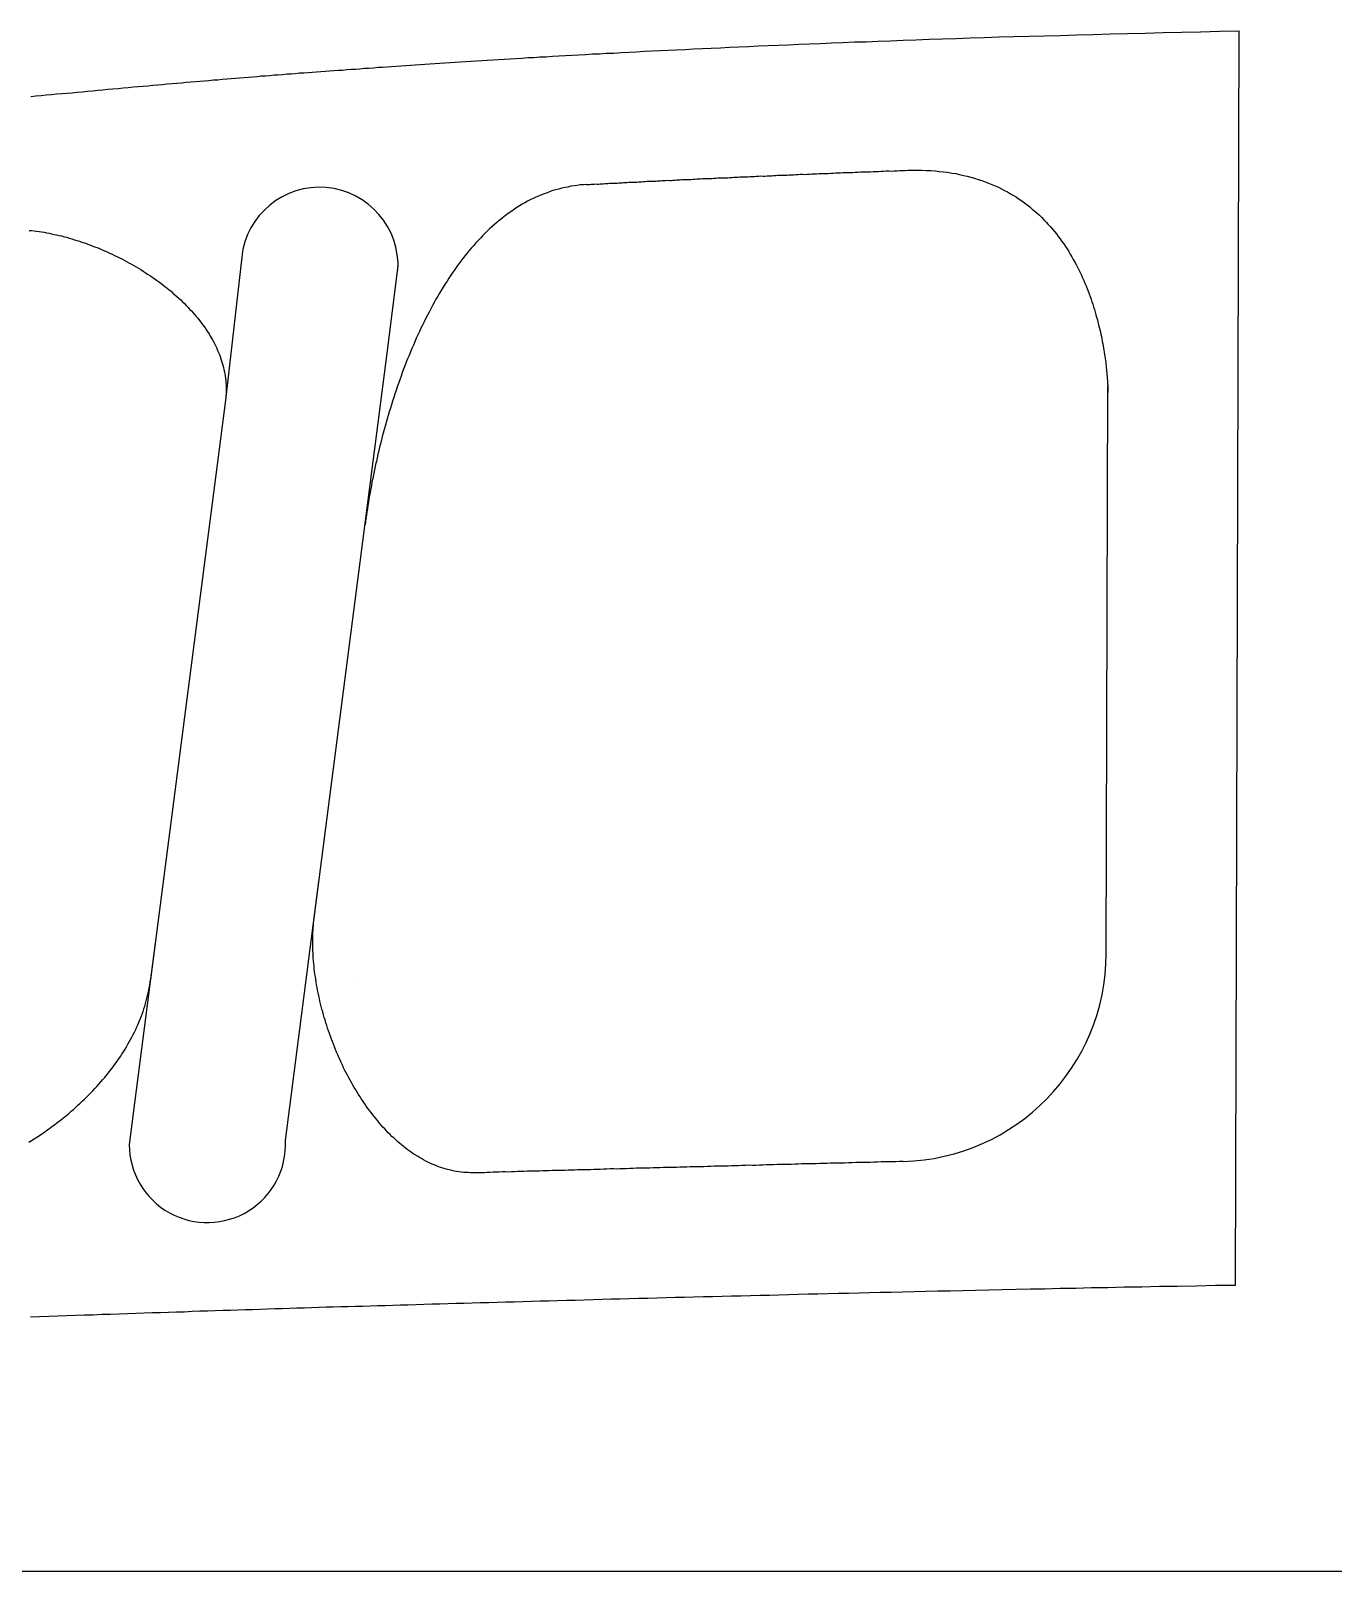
# Model space of a CAD drawing. Header units: millimetres. Extents: x 41 to 1041, y 1148 to 1248.
# Drawn here: x 511.5 to 561.5, y 1147.8 to 1206.9 of the extents above; entities that cross this region are included whole.
import ezdxf

# ---------------------------------------------------------------- set-up
doc = ezdxf.new("R2010")
doc.units = ezdxf.units.MM

msp = doc.modelspace()

# ---------------------------------------------------------------- linework, layer by layer
at = {"color": 3}
for p, q in [((557.716, 1158.778), (557.866, 1206.934)), ((552.756, 1171.506), (552.816, 1193.279))]:
    msp.add_line(p, q, dxfattribs=at)
msp.add_line((41.281, 1147.802), (1041.281, 1147.802))
for points in [[(525.56, 1197.735, 0.97632), (519.562, 1198.247), (518.937, 1192.752)], [(516.246, 1171.928), (515.244, 1164.181, 1.023403), (521.242, 1164.33), (522.528, 1174.277)]]:
    msp.add_lwpolyline(points, format="xyb", dxfattribs=at)
for points in [[(522.346, 1172.868), (525.149, 1194.557), (525.566, 1197.909)], [(518.937, 1192.752), (516.063, 1170.519)], [(523.874, 1170.352), (523.874, 1170.352)]]:
    msp.add_lwpolyline(points, dxfattribs=at)
for points in [[(511.464, 1204.412, 0), (511.661, 1204.432, 0), (511.859, 1204.451, 0), (512.057, 1204.47, 0), (512.255, 1204.49, 0), (512.453, 1204.509, 0), (512.651, 1204.528, 0), (512.849, 1204.537, 0), (513.047, 1204.557, 0), (513.245, 1204.576, 0), (513.442, 1204.595, 0), (513.639, 1204.615, 0), (513.836, 1204.634, 0), (514.033, 1204.653, 0), (514.23, 1204.672, 0), (514.425, 1204.692, 0), (514.62, 1204.711, 0), (514.814, 1204.72, 0), (515.008, 1204.74, 0), (515.201, 1204.759, 0), (515.392, 1204.778, 0), (515.583, 1204.797, 0), (515.773, 1204.807, 0), (515.962, 1204.826, 0), (516.15, 1204.845, 0), (516.337, 1204.865, 0), (516.522, 1204.874, 0), (516.706, 1204.893, 0), (516.889, 1204.913, 0), (517.07, 1204.922, 0), (517.251, 1204.941, 0), (517.43, 1204.961, 0), (517.607, 1204.97, 0), (517.784, 1204.989, 0), (517.958, 1204.999, 0), (518.132, 1205.018, 0), (518.305, 1205.028, 0), (518.477, 1205.047, 0), (518.647, 1205.056, 0), (518.817, 1205.076, 0), (518.986, 1205.085, 0), (519.154, 1205.104, 0), (519.322, 1205.114, 0), (519.488, 1205.133, 0), (519.655, 1205.143, 0), (519.82, 1205.152, 0), (519.985, 1205.171, 0), (520.15, 1205.181, 0), (520.314, 1205.2, 0), (520.478, 1205.21, 0), (520.642, 1205.219, 0), (520.805, 1205.238, 0), (520.968, 1205.248, 0), (521.131, 1205.257, 0), (521.294, 1205.277, 0), (521.456, 1205.286, 0), (521.619, 1205.296, 0), (521.782, 1205.315, 0), (521.945, 1205.324, 0), (522.108, 1205.334, 0), (522.271, 1205.343, 0), (522.435, 1205.363, 0), (522.599, 1205.372, 0), (522.764, 1205.381, 0), (522.929, 1205.401, 0), (523.094, 1205.41, 0), (523.26, 1205.42, 0), (523.427, 1205.429, 0), (523.594, 1205.448, 0), (523.762, 1205.458, 0), (523.931, 1205.467, 0), (524.102, 1205.477, 0), (524.273, 1205.496, 0), (524.444, 1205.505, 0), (524.617, 1205.515, 0), (524.791, 1205.534, 0), (524.966, 1205.543, 0), (525.142, 1205.553, 0), (525.319, 1205.562, 0), (525.498, 1205.581, 0), (525.677, 1205.591, 0), (525.859, 1205.6, 0), (526.042, 1205.619, 0), (526.226, 1205.629, 0), (526.412, 1205.638, 0), (526.599, 1205.657, 0), (526.788, 1205.667, 0), (526.979, 1205.676, 0), (527.172, 1205.695, 0), (527.366, 1205.705, 0), (527.563, 1205.714, 0), (527.761, 1205.733, 0), (527.962, 1205.742, 0), (528.165, 1205.752, 0), (528.369, 1205.771, 0), (528.576, 1205.78, 0), (528.785, 1205.789, 0), (528.996, 1205.809, 0), (529.21, 1205.818, 0), (529.426, 1205.837, 0), (529.644, 1205.846, 0), (529.865, 1205.856, 0), (530.089, 1205.875, 0), (530.315, 1205.884, 0), (530.545, 1205.903, 0), (530.778, 1205.912, 0), (531.014, 1205.931, 0), (531.253, 1205.941, 0), (531.495, 1205.96, 0), (531.741, 1205.969, 0), (531.991, 1205.988, 0), (532.245, 1205.997, 0), (532.503, 1206.016, 0), (532.765, 1206.025, 0), (533.031, 1206.044, 0), (533.3, 1206.053, 0), (533.575, 1206.072, 0), (533.854, 1206.081, 0), (534.137, 1206.1, 0), (534.425, 1206.119, 0), (534.718, 1206.128, 0), (535.016, 1206.147, 0), (535.319, 1206.166, 0), (535.627, 1206.175, 0), (535.941, 1206.193, 0), (536.26, 1206.202, 0), (536.584, 1206.221, 0), (536.914, 1206.24, 0), (537.25, 1206.259, 0), (537.592, 1206.267, 0), (537.941, 1206.286, 0), (538.295, 1206.305, 0), (538.655, 1206.314, 0), (539.022, 1206.332, 0), (539.395, 1206.351, 0), (539.775, 1206.37, 0), (540.161, 1206.388, 0), (540.556, 1206.397, 0), (540.957, 1206.415, 0), (541.367, 1206.434, 0), (541.784, 1206.452, 0), (542.21, 1206.471, 0), (542.645, 1206.489, 0), (543.089, 1206.508, 0), (543.541, 1206.516, 0), (544.003, 1206.534, 0), (544.476, 1206.552, 0), (544.958, 1206.571, 0), (545.45, 1206.589, 0), (545.953, 1206.607, 0), (546.466, 1206.625, 0), (546.991, 1206.643, 0), (547.527, 1206.661, 0), (548.074, 1206.679, 0), (548.634, 1206.697, 0), (549.205, 1206.715, 0), (549.789, 1206.733, 0), (550.386, 1206.741, 0), (550.996, 1206.759, 0), (551.618, 1206.777, 0), (552.255, 1206.794, 0), (552.906, 1206.812, 0), (553.57, 1206.829, 0), (554.249, 1206.847, 0), (554.942, 1206.864, 0), (555.65, 1206.882, 0), (556.373, 1206.899, 0), (557.112, 1206.917, 0), (557.866, 1206.934, 0)], [(532.804, 1201.035, 0), (532.861, 1201.035, 0), (532.918, 1201.034, 0), (532.976, 1201.044, 0), (533.033, 1201.044, 0), (533.091, 1201.044, 0), (533.149, 1201.054, 0), (533.207, 1201.053, 0), (533.265, 1201.053, 0), (533.325, 1201.063, 0), (533.384, 1201.063, 0), (533.443, 1201.063, 0), (533.502, 1201.072, 0), (533.561, 1201.072, 0), (533.621, 1201.072, 0), (533.681, 1201.082, 0), (533.741, 1201.081, 0), (533.801, 1201.081, 0), (533.861, 1201.091, 0), (533.922, 1201.091, 0), (533.983, 1201.091, 0), (534.044, 1201.1, 0), (534.105, 1201.1, 0), (534.167, 1201.1, 0), (534.228, 1201.11, 0), (534.29, 1201.109, 0), (534.353, 1201.109, 0), (534.415, 1201.119, 0), (534.478, 1201.119, 0), (534.54, 1201.119, 0), (534.603, 1201.128, 0), (534.667, 1201.128, 0), (534.73, 1201.128, 0), (534.794, 1201.138, 0), (534.858, 1201.137, 0), (534.922, 1201.137, 0), (534.987, 1201.147, 0), (535.051, 1201.147, 0), (535.116, 1201.156, 0), (535.182, 1201.156, 0), (535.247, 1201.156, 0), (535.313, 1201.166, 0), (535.378, 1201.165, 0), (535.445, 1201.165, 0), (535.511, 1201.175, 0), (535.578, 1201.175, 0), (535.644, 1201.175, 0), (535.711, 1201.184, 0), (535.779, 1201.184, 0), (535.846, 1201.184, 0), (535.914, 1201.194, 0), (535.982, 1201.193, 0), (536.051, 1201.193, 0), (536.119, 1201.203, 0), (536.188, 1201.203, 0), (536.257, 1201.212, 0), (536.327, 1201.212, 0), (536.396, 1201.212, 0), (536.466, 1201.222, 0), (536.536, 1201.221, 0), (536.607, 1201.221, 0), (536.677, 1201.231, 0), (536.748, 1201.231, 0), (536.82, 1201.23, 0), (536.891, 1201.24, 0), (536.963, 1201.24, 0), (537.035, 1201.249, 0), (537.107, 1201.249, 0), (537.18, 1201.249, 0), (537.252, 1201.259, 0), (537.325, 1201.258, 0), (537.399, 1201.258, 0), (537.472, 1201.268, 0), (537.546, 1201.268, 0), (537.621, 1201.267, 0), (537.695, 1201.277, 0), (537.77, 1201.277, 0), (537.845, 1201.287, 0), (537.92, 1201.286, 0), (537.996, 1201.286, 0), (538.072, 1201.296, 0), (538.148, 1201.295, 0), (538.224, 1201.295, 0), (538.301, 1201.305, 0), (538.378, 1201.305, 0), (538.455, 1201.314, 0), (538.533, 1201.314, 0), (538.611, 1201.314, 0), (538.69, 1201.323, 0), (538.769, 1201.323, 0), (538.847, 1201.323, 0), (538.926, 1201.333, 0), (539.006, 1201.332, 0), (539.086, 1201.342, 0), (539.166, 1201.342, 0), (539.246, 1201.341, 0), (539.326, 1201.351, 0), (539.407, 1201.351, 0), (539.489, 1201.361, 0), (539.57, 1201.36, 0), (539.652, 1201.36, 0), (539.734, 1201.37, 0), (539.817, 1201.369, 0), (539.9, 1201.369, 0), (539.983, 1201.379, 0), (540.066, 1201.378, 0), (540.15, 1201.388, 0), (540.234, 1201.388, 0), (540.319, 1201.388, 0), (540.404, 1201.397, 0), (540.489, 1201.397, 0), (540.574, 1201.407, 0), (540.66, 1201.406, 0), (540.746, 1201.406, 0), (540.833, 1201.416, 0), (540.92, 1201.415, 0), (541.007, 1201.425, 0), (541.095, 1201.425, 0), (541.183, 1201.424, 0), (541.271, 1201.434, 0), (541.36, 1201.434, 0), (541.449, 1201.443, 0), (541.539, 1201.443, 0), (541.629, 1201.443, 0), (541.719, 1201.452, 0), (541.81, 1201.452, 0), (541.901, 1201.462, 0), (541.992, 1201.461, 0), (542.084, 1201.461, 0), (542.177, 1201.471, 0), (542.269, 1201.47, 0), (542.362, 1201.48, 0), (542.456, 1201.48, 0), (542.55, 1201.479, 0), (542.644, 1201.489, 0), (542.739, 1201.489, 0), (542.834, 1201.498, 0), (542.929, 1201.498, 0), (543.025, 1201.498, 0), (543.122, 1201.507, 0), (543.218, 1201.507, 0), (543.316, 1201.517, 0), (543.413, 1201.516, 0), (543.511, 1201.516, 0), (543.61, 1201.526, 0), (543.709, 1201.525, 0), (543.808, 1201.535, 0), (543.908, 1201.534, 0), (544.008, 1201.534, 0), (544.109, 1201.544, 0), (544.21, 1201.543, 0), (544.312, 1201.553, 0), (544.414, 1201.553, 0), (544.517, 1201.552, 0), (544.62, 1201.562, 0), (544.723, 1201.562, 0), (544.827, 1201.571, 0), (544.932, 1201.571, 0), (545.037, 1201.57, 0), (545.142, 1201.58, 0)], [(545.142, 1201.58, 0), (545.323, 1201.579, 0), (545.5, 1201.579, 0), (545.675, 1201.578, 0), (545.848, 1201.577, 0), (546.017, 1201.567, 0), (546.184, 1201.556, 0), (546.347, 1201.536, 0), (546.509, 1201.525, 0), (546.667, 1201.504, 0), (546.823, 1201.474, 0), (546.976, 1201.453, 0), (547.127, 1201.423, 0), (547.275, 1201.382, 0), (547.42, 1201.352, 0), (547.563, 1201.311, 0), (547.702, 1201.271, 0), (547.84, 1201.23, 0), (547.976, 1201.19, 0), (548.109, 1201.139, 0), (548.239, 1201.089, 0), (548.367, 1201.038, 0), (548.492, 1200.988, 0), (548.615, 1200.927, 0), (548.736, 1200.867, 0), (548.855, 1200.807, 0), (548.97, 1200.746, 0), (549.084, 1200.676, 0), (549.196, 1200.615, 0), (549.305, 1200.545, 0), (549.412, 1200.474, 0), (549.517, 1200.404, 0), (549.62, 1200.324, 0), (549.72, 1200.253, 0), (549.818, 1200.173, 0), (549.915, 1200.093, 0), (550.009, 1200.012, 0), (550.102, 1199.932, 0), (550.191, 1199.852, 0), (550.28, 1199.761, 0), (550.366, 1199.681, 0), (550.45, 1199.591, 0), (550.532, 1199.5, 0), (550.613, 1199.41, 0), (550.691, 1199.32, 0), (550.767, 1199.23, 0), (550.843, 1199.139, 0), (550.915, 1199.039, 0), (550.986, 1198.949, 0), (551.056, 1198.848, 0), (551.123, 1198.758, 0), (551.189, 1198.658, 0), (551.253, 1198.558, 0), (551.315, 1198.458, 0), (551.376, 1198.357, 0), (551.434, 1198.257, 0), (551.492, 1198.157, 0), (551.548, 1198.057, 0), (551.602, 1197.957, 0), (551.655, 1197.856, 0), (551.706, 1197.756, 0), (551.755, 1197.656, 0), (551.804, 1197.556, 0), (551.851, 1197.456, 0), (551.895, 1197.345, 0), (551.939, 1197.245, 0), (551.981, 1197.145, 0), (552.022, 1197.045, 0), (552.062, 1196.945, 0), (552.1, 1196.835, 0), (552.137, 1196.735, 0), (552.174, 1196.634, 0), (552.207, 1196.534, 0), (552.241, 1196.434, 0), (552.272, 1196.334, 0), (552.303, 1196.234, 0), (552.333, 1196.134, 0), (552.361, 1196.034, 0), (552.389, 1195.944, 0), (552.416, 1195.844, 0), (552.44, 1195.743, 0), (552.465, 1195.653, 0), (552.488, 1195.553, 0), (552.509, 1195.463, 0), (552.531, 1195.373, 0), (552.551, 1195.283, 0), (552.57, 1195.193, 0), (552.588, 1195.103, 0), (552.606, 1195.013, 0), (552.622, 1194.923, 0), (552.638, 1194.843, 0), (552.653, 1194.753, 0), (552.666, 1194.673, 0), (552.679, 1194.593, 0), (552.692, 1194.513, 0), (552.704, 1194.432, 0), (552.714, 1194.352, 0), (552.725, 1194.282, 0), (552.735, 1194.202, 0), (552.743, 1194.132, 0), (552.752, 1194.062, 0), (552.76, 1193.992, 0), (552.767, 1193.932, 0), (552.773, 1193.862, 0), (552.779, 1193.802, 0), (552.785, 1193.742, 0), (552.79, 1193.682, 0), (552.795, 1193.632, 0), (552.798, 1193.572, 0), (552.802, 1193.522, 0), (552.805, 1193.472, 0), (552.809, 1193.432, 0), (552.811, 1193.382, 0), (552.814, 1193.342, 0), (552.815, 1193.302, 0), (552.817, 1193.262, 0), (552.818, 1193.232, 0), (552.819, 1193.202, 0), (552.82, 1193.172, 0), (552.821, 1193.142, 0), (552.822, 1193.122, 0), (552.822, 1193.102, 0), (552.823, 1193.082, 0), (552.823, 1193.072, 0), (552.823, 1193.062, 0), (552.823, 1193.052, 0), (552.823, 1193.042, 0), (552.823, 1193.042, 0)], [(532.804, 1201.035, 0), (532.682, 1201.025, 0), (532.561, 1201.016, 0), (532.441, 1200.996, 0), (532.322, 1200.987, 0), (532.203, 1200.967, 0), (532.086, 1200.937, 0), (531.97, 1200.918, 0), (531.854, 1200.888, 0), (531.74, 1200.859, 0), (531.626, 1200.829, 0), (531.514, 1200.8, 0), (531.401, 1200.76, 0), (531.29, 1200.72, 0), (531.18, 1200.681, 0), (531.071, 1200.641, 0), (530.963, 1200.592, 0), (530.856, 1200.542, 0), (530.749, 1200.492, 0), (530.644, 1200.443, 0), (530.54, 1200.393, 0), (530.436, 1200.333, 0), (530.334, 1200.274, 0), (530.231, 1200.214, 0), (530.131, 1200.145, 0), (530.031, 1200.085, 0), (529.932, 1200.015, 0), (529.834, 1199.946, 0), (529.737, 1199.876, 0), (529.641, 1199.806, 0), (529.545, 1199.727, 0), (529.45, 1199.657, 0), (529.357, 1199.577, 0), (529.264, 1199.498, 0), (529.172, 1199.408, 0), (529.081, 1199.328, 0), (528.991, 1199.239, 0), (528.902, 1199.159, 0), (528.813, 1199.069, 0), (528.726, 1198.98, 0), (528.64, 1198.88, 0), (528.554, 1198.79, 0), (528.469, 1198.691, 0), (528.386, 1198.601, 0), (528.302, 1198.501, 0), (528.22, 1198.401, 0), (528.138, 1198.302, 0), (528.058, 1198.192, 0), (527.979, 1198.092, 0), (527.9, 1197.983, 0), (527.822, 1197.883, 0), (527.746, 1197.773, 0), (527.669, 1197.663, 0), (527.594, 1197.554, 0), (527.519, 1197.444, 0), (527.446, 1197.324, 0), (527.374, 1197.215, 0), (527.301, 1197.095, 0), (527.231, 1196.985, 0), (527.16, 1196.865, 0), (527.091, 1196.746, 0), (527.022, 1196.626, 0), (526.955, 1196.506, 0), (526.888, 1196.386, 0), (526.822, 1196.267, 0), (526.758, 1196.137, 0), (526.693, 1196.017, 0), (526.63, 1195.897, 0), (526.567, 1195.767, 0), (526.506, 1195.638, 0), (526.444, 1195.518, 0), (526.385, 1195.388, 0), (526.325, 1195.258, 0), (526.267, 1195.129, 0), (526.209, 1194.999, 0), (526.153, 1194.869, 0), (526.097, 1194.739, 0), (526.042, 1194.609, 0), (525.988, 1194.47, 0), (525.934, 1194.34, 0), (525.882, 1194.21, 0), (525.829, 1194.07, 0), (525.779, 1193.94, 0), (525.728, 1193.811, 0), (525.679, 1193.671, 0), (525.63, 1193.541, 0), (525.583, 1193.401, 0), (525.535, 1193.261, 0), (525.49, 1193.131, 0), (525.444, 1192.992, 0), (525.4, 1192.862, 0), (525.355, 1192.722, 0), (525.313, 1192.582, 0), (525.27, 1192.452, 0), (525.229, 1192.312, 0), (525.188, 1192.172, 0), (525.149, 1192.043, 0), (525.109, 1191.903, 0), (525.072, 1191.763, 0), (525.034, 1191.633, 0), (524.997, 1191.493, 0), (524.961, 1191.363, 0), (524.926, 1191.223, 0), (524.892, 1191.084, 0), (524.859, 1190.954, 0), (524.825, 1190.814, 0), (524.794, 1190.684, 0), (524.762, 1190.544, 0), (524.732, 1190.414, 0), (524.702, 1190.284, 0), (524.674, 1190.144, 0), (524.645, 1190.014, 0), (524.618, 1189.885, 0), (524.591, 1189.745, 0), (524.565, 1189.615, 0), (524.54, 1189.485, 0), (524.516, 1189.355, 0), (524.492, 1189.225, 0), (524.469, 1189.095, 0), (524.448, 1188.965, 0), (524.426, 1188.845, 0), (524.406, 1188.715, 0), (524.386, 1188.585, 0), (524.367, 1188.465, 0), (524.348, 1188.335, 0), (524.331, 1188.216, 0), (524.314, 1188.086, 0), (524.298, 1187.966, 0)], [(511.402, 1199.273, 0), (511.496, 1199.262, 0), (511.591, 1199.252, 0), (511.686, 1199.242, 0), (511.781, 1199.231, 0), (511.876, 1199.211, 0), (511.972, 1199.201, 0), (512.069, 1199.18, 0), (512.164, 1199.16, 0), (512.261, 1199.139, 0), (512.357, 1199.119, 0), (512.455, 1199.099, 0), (512.552, 1199.078, 0), (512.649, 1199.058, 0), (512.746, 1199.028, 0), (512.844, 1199.007, 0), (512.942, 1198.977, 0), (513.039, 1198.947, 0), (513.137, 1198.916, 0), (513.233, 1198.886, 0), (513.331, 1198.856, 0), (513.428, 1198.825, 0), (513.526, 1198.795, 0), (513.623, 1198.755, 0), (513.72, 1198.724, 0), (513.817, 1198.684, 0), (513.914, 1198.643, 0), (514.011, 1198.613, 0), (514.106, 1198.573, 0), (514.202, 1198.532, 0), (514.298, 1198.492, 0), (514.394, 1198.452, 0), (514.489, 1198.401, 0), (514.584, 1198.361, 0), (514.678, 1198.311, 0), (514.772, 1198.27, 0), (514.866, 1198.22, 0), (514.959, 1198.18, 0), (515.052, 1198.129, 0), (515.144, 1198.079, 0), (515.235, 1198.029, 0), (515.326, 1197.978, 0), (515.417, 1197.928, 0), (515.507, 1197.878, 0), (515.597, 1197.817, 0), (515.685, 1197.767, 0), (515.773, 1197.707, 0), (515.861, 1197.656, 0), (515.948, 1197.596, 0), (516.034, 1197.546, 0), (516.118, 1197.485, 0), (516.203, 1197.425, 0), (516.287, 1197.365, 0), (516.37, 1197.305, 0), (516.452, 1197.244, 0), (516.533, 1197.184, 0), (516.613, 1197.124, 0), (516.692, 1197.063, 0), (516.771, 1196.993, 0), (516.848, 1196.933, 0), (516.924, 1196.863, 0), (517, 1196.802, 0), (517.075, 1196.732, 0), (517.147, 1196.672, 0), (517.22, 1196.601, 0), (517.291, 1196.531, 0), (517.361, 1196.461, 0), (517.429, 1196.391, 0), (517.497, 1196.32, 0), (517.564, 1196.25, 0), (517.629, 1196.18, 0), (517.693, 1196.11, 0), (517.756, 1196.04, 0), (517.817, 1195.969, 0), (517.878, 1195.899, 0), (517.936, 1195.819, 0), (517.993, 1195.749, 0), (518.049, 1195.678, 0), (518.104, 1195.598, 0), (518.157, 1195.528, 0), (518.209, 1195.448, 0), (518.259, 1195.368, 0), (518.307, 1195.297, 0), (518.354, 1195.217, 0), (518.4, 1195.137, 0), (518.445, 1195.067, 0), (518.486, 1194.987, 0), (518.527, 1194.907, 0), (518.567, 1194.827, 0), (518.603, 1194.746, 0), (518.639, 1194.666, 0), (518.674, 1194.586, 0), (518.706, 1194.506, 0), (518.736, 1194.426, 0), (518.765, 1194.346, 0), (518.792, 1194.266, 0), (518.816, 1194.176, 0), (518.84, 1194.096, 0), (518.861, 1194.015, 0), (518.881, 1193.935, 0), (518.898, 1193.845, 0), (518.914, 1193.765, 0), (518.927, 1193.685, 0), (518.938, 1193.595, 0), (518.948, 1193.515, 0), (518.956, 1193.435, 0), (518.96, 1193.345, 0), (518.964, 1193.265, 0), (518.965, 1193.175, 0), (518.963, 1193.095, 0), (518.96, 1193.005, 0), (518.955, 1192.925, 0), (518.948, 1192.835, 0), (518.937, 1192.755, 0)], [(528.523, 1163.09, 0), (528.432, 1163.09, 0), (528.342, 1163.091, 0), (528.253, 1163.101, 0), (528.163, 1163.101, 0), (528.074, 1163.112, 0), (527.985, 1163.122, 0), (527.896, 1163.132, 0), (527.808, 1163.143, 0), (527.721, 1163.163, 0), (527.634, 1163.183, 0), (527.547, 1163.204, 0), (527.461, 1163.224, 0), (527.375, 1163.244, 0), (527.29, 1163.275, 0), (527.205, 1163.295, 0), (527.121, 1163.325, 0), (527.037, 1163.366, 0), (526.954, 1163.396, 0), (526.871, 1163.426, 0), (526.789, 1163.466, 0), (526.707, 1163.507, 0), (526.626, 1163.547, 0), (526.545, 1163.587, 0), (526.465, 1163.638, 0), (526.386, 1163.678, 0), (526.307, 1163.728, 0), (526.228, 1163.779, 0), (526.15, 1163.829, 0), (526.073, 1163.889, 0), (525.997, 1163.939, 0), (525.92, 1163.99, 0), (525.844, 1164.05, 0), (525.769, 1164.11, 0), (525.695, 1164.17, 0), (525.622, 1164.231, 0), (525.548, 1164.301, 0), (525.476, 1164.361, 0), (525.403, 1164.432, 0), (525.333, 1164.492, 0), (525.262, 1164.562, 0), (525.192, 1164.632, 0), (525.122, 1164.703, 0), (525.054, 1164.783, 0), (524.986, 1164.853, 0), (524.919, 1164.923, 0), (524.852, 1165.004, 0), (524.787, 1165.084, 0), (524.721, 1165.164, 0), (524.656, 1165.244, 0), (524.593, 1165.324, 0), (524.53, 1165.405, 0), (524.467, 1165.485, 0), (524.405, 1165.565, 0), (524.345, 1165.655, 0), (524.285, 1165.746, 0), (524.225, 1165.826, 0), (524.167, 1165.916, 0), (524.109, 1166.006, 0), (524.051, 1166.096, 0), (523.996, 1166.187, 0), (523.94, 1166.277, 0), (523.885, 1166.367, 0), (523.832, 1166.457, 0), (523.778, 1166.557, 0), (523.725, 1166.648, 0), (523.675, 1166.738, 0), (523.624, 1166.838, 0), (523.573, 1166.938, 0), (523.525, 1167.028, 0), (523.477, 1167.129, 0), (523.429, 1167.229, 0), (523.383, 1167.329, 0), (523.337, 1167.429, 0), (523.293, 1167.519, 0), (523.249, 1167.619, 0), (523.206, 1167.73, 0), (523.164, 1167.83, 0), (523.123, 1167.93, 0), (523.082, 1168.03, 0), (523.043, 1168.13, 0), (523.004, 1168.23, 0), (522.968, 1168.34, 0), (522.931, 1168.441, 0), (522.895, 1168.541, 0), (522.861, 1168.641, 0), (522.827, 1168.751, 0), (522.793, 1168.851, 0), (522.762, 1168.961, 0), (522.731, 1169.061, 0), (522.702, 1169.161, 0), (522.673, 1169.271, 0), (522.644, 1169.372, 0), (522.618, 1169.482, 0), (522.592, 1169.582, 0), (522.567, 1169.682, 0), (522.543, 1169.792, 0), (522.52, 1169.892, 0), (522.499, 1170.002, 0), (522.478, 1170.102, 0), (522.458, 1170.202, 0), (522.44, 1170.312, 0), (522.422, 1170.412, 0), (522.405, 1170.522, 0), (522.39, 1170.622, 0), (522.375, 1170.723, 0), (522.363, 1170.823, 0), (522.35, 1170.933, 0), (522.339, 1171.033, 0), (522.329, 1171.133, 0), (522.32, 1171.233, 0), (522.312, 1171.333, 0), (522.306, 1171.433, 0), (522.3, 1171.533, 0), (522.295, 1171.633, 0), (522.293, 1171.733, 0), (522.29, 1171.833, 0), (522.29, 1171.923, 0), (522.29, 1172.023, 0), (522.291, 1172.123, 0), (522.294, 1172.213, 0), (522.298, 1172.313, 0), (522.303, 1172.403, 0), (522.309, 1172.503, 0), (522.316, 1172.593, 0), (522.325, 1172.683, 0), (522.335, 1172.773, 0), (522.346, 1172.873, 0)], [(511.395, 1164.272, 0), (511.495, 1164.332, 0), (511.595, 1164.402, 0), (511.694, 1164.461, 0), (511.793, 1164.531, 0), (511.891, 1164.591, 0), (511.988, 1164.66, 0), (512.085, 1164.73, 0), (512.181, 1164.8, 0), (512.276, 1164.869, 0), (512.371, 1164.939, 0), (512.464, 1165.009, 0), (512.558, 1165.078, 0), (512.65, 1165.158, 0), (512.741, 1165.228, 0), (512.832, 1165.297, 0), (512.922, 1165.377, 0), (513.011, 1165.457, 0), (513.099, 1165.526, 0), (513.187, 1165.606, 0), (513.273, 1165.686, 0), (513.358, 1165.765, 0), (513.442, 1165.845, 0), (513.526, 1165.925, 0), (513.608, 1166.004, 0), (513.689, 1166.084, 0), (513.77, 1166.164, 0), (513.849, 1166.244, 0), (513.928, 1166.333, 0), (514.005, 1166.413, 0), (514.081, 1166.503, 0), (514.156, 1166.582, 0), (514.23, 1166.672, 0), (514.303, 1166.752, 0), (514.375, 1166.842, 0), (514.445, 1166.931, 0), (514.515, 1167.021, 0), (514.583, 1167.111, 0), (514.649, 1167.201, 0), (514.715, 1167.29, 0), (514.78, 1167.38, 0), (514.842, 1167.47, 0), (514.905, 1167.56, 0), (514.965, 1167.649, 0), (515.024, 1167.739, 0), (515.082, 1167.839, 0), (515.138, 1167.929, 0), (515.193, 1168.029, 0), (515.247, 1168.118, 0), (515.299, 1168.218, 0), (515.349, 1168.308, 0), (515.399, 1168.408, 0), (515.446, 1168.498, 0), (515.492, 1168.598, 0), (515.538, 1168.697, 0), (515.581, 1168.797, 0), (515.623, 1168.897, 0), (515.663, 1168.987, 0), (515.701, 1169.087, 0), (515.738, 1169.187, 0), (515.773, 1169.287, 0), (515.806, 1169.386, 0), (515.839, 1169.486, 0), (515.869, 1169.596, 0), (515.897, 1169.696, 0), (515.925, 1169.796, 0), (515.95, 1169.896, 0), (515.974, 1169.996, 0), (515.995, 1170.106, 0), (516.014, 1170.206, 0), (516.033, 1170.316, 0), (516.049, 1170.416, 0), (516.063, 1170.515, 0)], [(544.96, 1163.53, 0), (544.819, 1163.531, 0), (544.678, 1163.521, 0), (544.537, 1163.522, 0), (544.397, 1163.512, 0), (544.256, 1163.513, 0), (544.116, 1163.513, 0), (543.976, 1163.504, 0), (543.836, 1163.505, 0), (543.696, 1163.495, 0), (543.556, 1163.496, 0), (543.417, 1163.496, 0), (543.277, 1163.487, 0), (543.138, 1163.487, 0), (542.999, 1163.478, 0), (542.86, 1163.478, 0), (542.721, 1163.469, 0), (542.583, 1163.469, 0), (542.444, 1163.47, 0), (542.306, 1163.46, 0), (542.168, 1163.461, 0), (542.03, 1163.451, 0), (541.892, 1163.452, 0), (541.754, 1163.452, 0), (541.617, 1163.443, 0), (541.479, 1163.443, 0), (541.342, 1163.434, 0), (541.205, 1163.434, 0), (541.069, 1163.435, 0), (540.932, 1163.425, 0), (540.795, 1163.426, 0), (540.659, 1163.416, 0), (540.523, 1163.417, 0), (540.387, 1163.417, 0), (540.251, 1163.408, 0), (540.116, 1163.408, 0), (539.98, 1163.399, 0), (539.845, 1163.399, 0), (539.71, 1163.4, 0), (539.575, 1163.39, 0), (539.44, 1163.39, 0), (539.306, 1163.381, 0), (539.172, 1163.381, 0), (539.037, 1163.382, 0), (538.903, 1163.372, 0), (538.77, 1163.373, 0), (538.636, 1163.363, 0), (538.503, 1163.364, 0), (538.369, 1163.364, 0), (538.236, 1163.355, 0), (538.104, 1163.355, 0), (537.97, 1163.346, 0), (537.837, 1163.346, 0), (537.705, 1163.347, 0), (537.573, 1163.337, 0), (537.441, 1163.338, 0), (537.31, 1163.328, 0), (537.178, 1163.329, 0), (537.047, 1163.329, 0), (536.916, 1163.32, 0), (536.785, 1163.32, 0), (536.654, 1163.311, 0), (536.524, 1163.311, 0), (536.393, 1163.312, 0), (536.263, 1163.302, 0), (536.134, 1163.302, 0), (536.004, 1163.293, 0), (535.874, 1163.293, 0), (535.745, 1163.294, 0), (535.616, 1163.284, 0), (535.487, 1163.285, 0), (535.359, 1163.285, 0), (535.23, 1163.276, 0), (535.102, 1163.276, 0), (534.974, 1163.267, 0), (534.846, 1163.267, 0), (534.719, 1163.268, 0), (534.592, 1163.258, 0), (534.464, 1163.259, 0), (534.338, 1163.249, 0), (534.211, 1163.249, 0), (534.084, 1163.25, 0), (533.958, 1163.24, 0), (533.832, 1163.241, 0), (533.706, 1163.241, 0), (533.581, 1163.232, 0), (533.456, 1163.232, 0), (533.33, 1163.223, 0), (533.206, 1163.223, 0), (533.081, 1163.224, 0), (532.957, 1163.214, 0), (532.832, 1163.214, 0), (532.708, 1163.205, 0), (532.585, 1163.205, 0), (532.461, 1163.206, 0), (532.338, 1163.196, 0), (532.215, 1163.197, 0), (532.092, 1163.197, 0), (531.97, 1163.188, 0), (531.847, 1163.188, 0), (531.725, 1163.179, 0), (531.603, 1163.179, 0), (531.482, 1163.179, 0), (531.361, 1163.17, 0), (531.239, 1163.17, 0), (531.119, 1163.171, 0), (530.998, 1163.161, 0), (530.878, 1163.162, 0), (530.758, 1163.152, 0), (530.638, 1163.152, 0), (530.518, 1163.153, 0), (530.399, 1163.143, 0), (530.28, 1163.144, 0), (530.161, 1163.144, 0), (530.042, 1163.135, 0), (529.924, 1163.135, 0), (529.806, 1163.125, 0), (529.688, 1163.126, 0), (529.57, 1163.126, 0), (529.453, 1163.117, 0), (529.336, 1163.117, 0), (529.219, 1163.118, 0), (529.103, 1163.108, 0), (528.986, 1163.108, 0), (528.87, 1163.099, 0), (528.755, 1163.099, 0), (528.639, 1163.1, 0), (528.523, 1163.09, 0)], [(557.716, 1158.774, 0), (556.956, 1158.767, 0), (556.217, 1158.749, 0), (555.497, 1158.732, 0), (554.798, 1158.725, 0), (554.118, 1158.707, 0), (553.456, 1158.7, 0), (552.812, 1158.682, 0), (552.186, 1158.674, 0), (551.577, 1158.656, 0), (550.983, 1158.648, 0), (550.405, 1158.631, 0), (549.843, 1158.623, 0), (549.296, 1158.615, 0), (548.763, 1158.597, 0), (548.243, 1158.588, 0), (547.736, 1158.58, 0), (547.242, 1158.562, 0), (546.759, 1158.554, 0), (546.288, 1158.546, 0), (545.827, 1158.537, 0), (545.377, 1158.529, 0), (544.936, 1158.51, 0), (544.505, 1158.502, 0), (544.081, 1158.494, 0), (543.666, 1158.485, 0), (543.258, 1158.477, 0), (542.857, 1158.468, 0), (542.462, 1158.459, 0), (542.073, 1158.451, 0), (541.689, 1158.442, 0), (541.309, 1158.434, 0), (540.933, 1158.425, 0), (540.561, 1158.416, 0), (540.192, 1158.398, 0), (539.824, 1158.389, 0), (539.459, 1158.38, 0), (539.095, 1158.372, 0), (538.732, 1158.363, 0), (538.369, 1158.354, 0), (538.008, 1158.346, 0), (537.647, 1158.337, 0), (537.287, 1158.328, 0), (536.928, 1158.32, 0), (536.57, 1158.311, 0), (536.213, 1158.302, 0), (535.857, 1158.293, 0), (535.502, 1158.285, 0), (535.149, 1158.276, 0), (534.796, 1158.267, 0), (534.445, 1158.259, 0), (534.096, 1158.25, 0), (533.748, 1158.241, 0), (533.401, 1158.232, 0), (533.056, 1158.224, 0), (532.713, 1158.205, 0), (532.371, 1158.196, 0), (532.031, 1158.187, 0), (531.692, 1158.179, 0), (531.356, 1158.17, 0), (531.021, 1158.161, 0), (530.688, 1158.152, 0), (530.357, 1158.143, 0), (530.027, 1158.135, 0), (529.701, 1158.126, 0), (529.376, 1158.117, 0), (529.054, 1158.108, 0), (528.733, 1158.099, 0), (528.415, 1158.091, 0), (528.1, 1158.082, 0), (527.787, 1158.073, 0), (527.476, 1158.064, 0), (527.168, 1158.055, 0), (526.862, 1158.046, 0), (526.559, 1158.037, 0), (526.258, 1158.028, 0), (525.96, 1158.019, 0), (525.665, 1158.011, 0), (525.371, 1158.002, 0), (525.08, 1157.993, 0), (524.79, 1157.984, 0), (524.502, 1157.975, 0), (524.215, 1157.966, 0), (523.93, 1157.957, 0), (523.646, 1157.948, 0), (523.363, 1157.949, 0), (523.08, 1157.94, 0), (522.799, 1157.931, 0), (522.518, 1157.922, 0), (522.237, 1157.913, 0), (521.956, 1157.904, 0), (521.676, 1157.895, 0), (521.395, 1157.886, 0), (521.113, 1157.877, 0), (520.832, 1157.868, 0), (520.549, 1157.859, 0), (520.267, 1157.85, 0), (519.983, 1157.841, 0), (519.698, 1157.832, 0), (519.412, 1157.823, 0), (519.124, 1157.814, 0), (518.835, 1157.805, 0), (518.544, 1157.796, 0), (518.251, 1157.787, 0), (517.956, 1157.779, 0), (517.658, 1157.77, 0), (517.359, 1157.751, 0), (517.056, 1157.742, 0), (516.751, 1157.733, 0), (516.443, 1157.724, 0), (516.132, 1157.715, 0), (515.818, 1157.706, 0), (515.5, 1157.697, 0), (515.179, 1157.679, 0), (514.855, 1157.67, 0), (514.528, 1157.661, 0), (514.197, 1157.652, 0), (513.864, 1157.633, 0), (513.527, 1157.625, 0), (513.187, 1157.616, 0), (512.844, 1157.607, 0), (512.499, 1157.588, 0), (512.151, 1157.58, 0), (511.8, 1157.571, 0), (511.447, 1157.552, 0)]]:
    msp.add_polyline3d(points, dxfattribs=at)
msp.add_arc((544.756, 1171.528), 8, 271.46195, 359.84155, dxfattribs=at)

doc.saveas('drawing.dxf')
